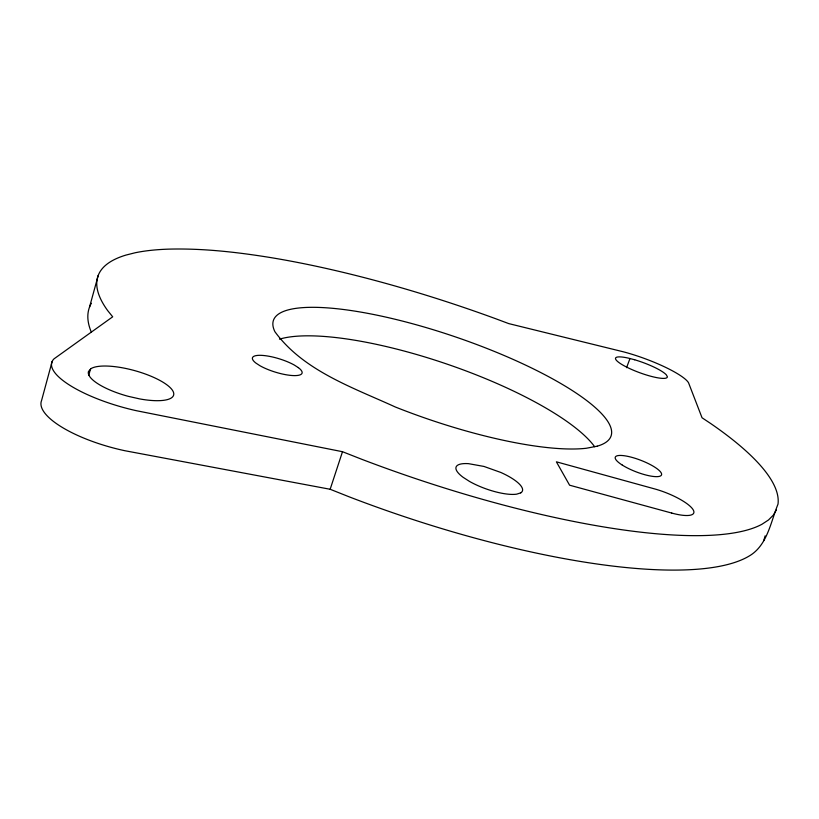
<?xml version="1.0" encoding="UTF-8"?>
<svg xmlns="http://www.w3.org/2000/svg" width="819" height="819" viewBox="0 0 819 819"><rect width="100%" height="100%" fill="white"/><g stroke="black" fill="none" stroke-linecap="round" stroke-linejoin="round"><path stroke-width="1.23" d="M52.099 361.64L41.574 400.511A80.743 26.208 15 0 0 124.857 450.716L330.159 489.271L349.181 496.836A356.808 95.577 18.9 0 0 748.894 556.193C767.352 545.659 770.607 522.235 777.989 504.187A358.824 88.769 18.9 0 0 710.657 423.505L702.037 417.762L688.544 382.78A50.758 9.848 20.2 0 0 623.484 351.842L508.722 323.597L496.273 318.939A358.824 88.769 18.9 0 0 269.758 257.432C236.169 252.037 202.17 248.188 168.1 249.15A358.824 88.769 18.9 0 0 135.022 252.795L125.901 255.098A358.824 88.769 18.9 0 0 107.678 310.606L112.694 316.81L54.013 358.855A81.306 24.406 15.3 0 0 136.404 410.708L342.496 451.709L361.67 459.254A358.824 88.769 18.9 0 0 762.018 524.221L768.478 519.993L773.259 515.202L776.412 509.92M89.506 307.156L98.249 275.368M88.749 375.297L90.418 369.287M763.779 540.581L765.13 535.851M330.159 489.271L342.496 451.709M626.555 367.68L629.975 358.538M279.474 339.179A177.467 46.652 18.9 0 1 446.631 363.974A177.467 46.652 18.9 0 1 594.655 446.734M91.452 332.422A356.808 95.577 18.9 0 1 91.339 303.296M91.011 368.622L88.483 371.488A44.144 13.237 15.4 0 0 128.296 396.335L139.701 398.914A44.144 13.237 15.4 0 0 163.431 382.493A44.144 13.237 15.4 0 0 91.011 368.622M520.72 492.864L516.738 494.144A35.248 10.381 19.8 0 1 469.502 481.418L463.134 477.323A35.248 10.381 19.8 0 1 468.488 463.656L483.978 466.441L500.798 472.45A35.248 10.381 19.8 0 1 520.72 492.864M597.225 446.181L586.353 448.249A178.44 43.315 18.9 0 1 395.311 406.992C352.999 387.602 303.337 370.741 274.918 331.726A178.44 43.315 18.9 0 1 464.393 340.018A178.44 43.315 18.9 0 1 597.225 446.181M634.684 359.776L628.531 358.159A27.57 5.354 20.2 0 0 617.086 361.025A27.57 5.354 20.2 0 0 646.263 374.938A27.57 5.354 20.2 0 0 667.352 376.679L666.318 374.846A27.57 5.354 20.2 0 0 634.684 359.776M671.754 513.073L569.594 485.196L556.377 461.814L654.678 488.923A32.944 8.753 21.5 0 1 692.71 509.09A32.944 8.753 21.5 0 1 671.754 513.073M298.351 367.639L294.277 365.028A25.952 6.941 17.2 0 0 261.691 355.364A25.952 6.941 17.2 0 0 255.856 363.042L259.93 365.714A25.952 6.941 17.2 0 0 292.895 375.563A25.952 6.941 17.2 0 0 298.351 367.639M622.297 465.09A24.734 6.224 21 0 0 660.933 475.675A24.734 6.224 21 0 0 632.033 457.391A24.734 6.224 21 0 0 622.297 465.09"/></g></svg>
